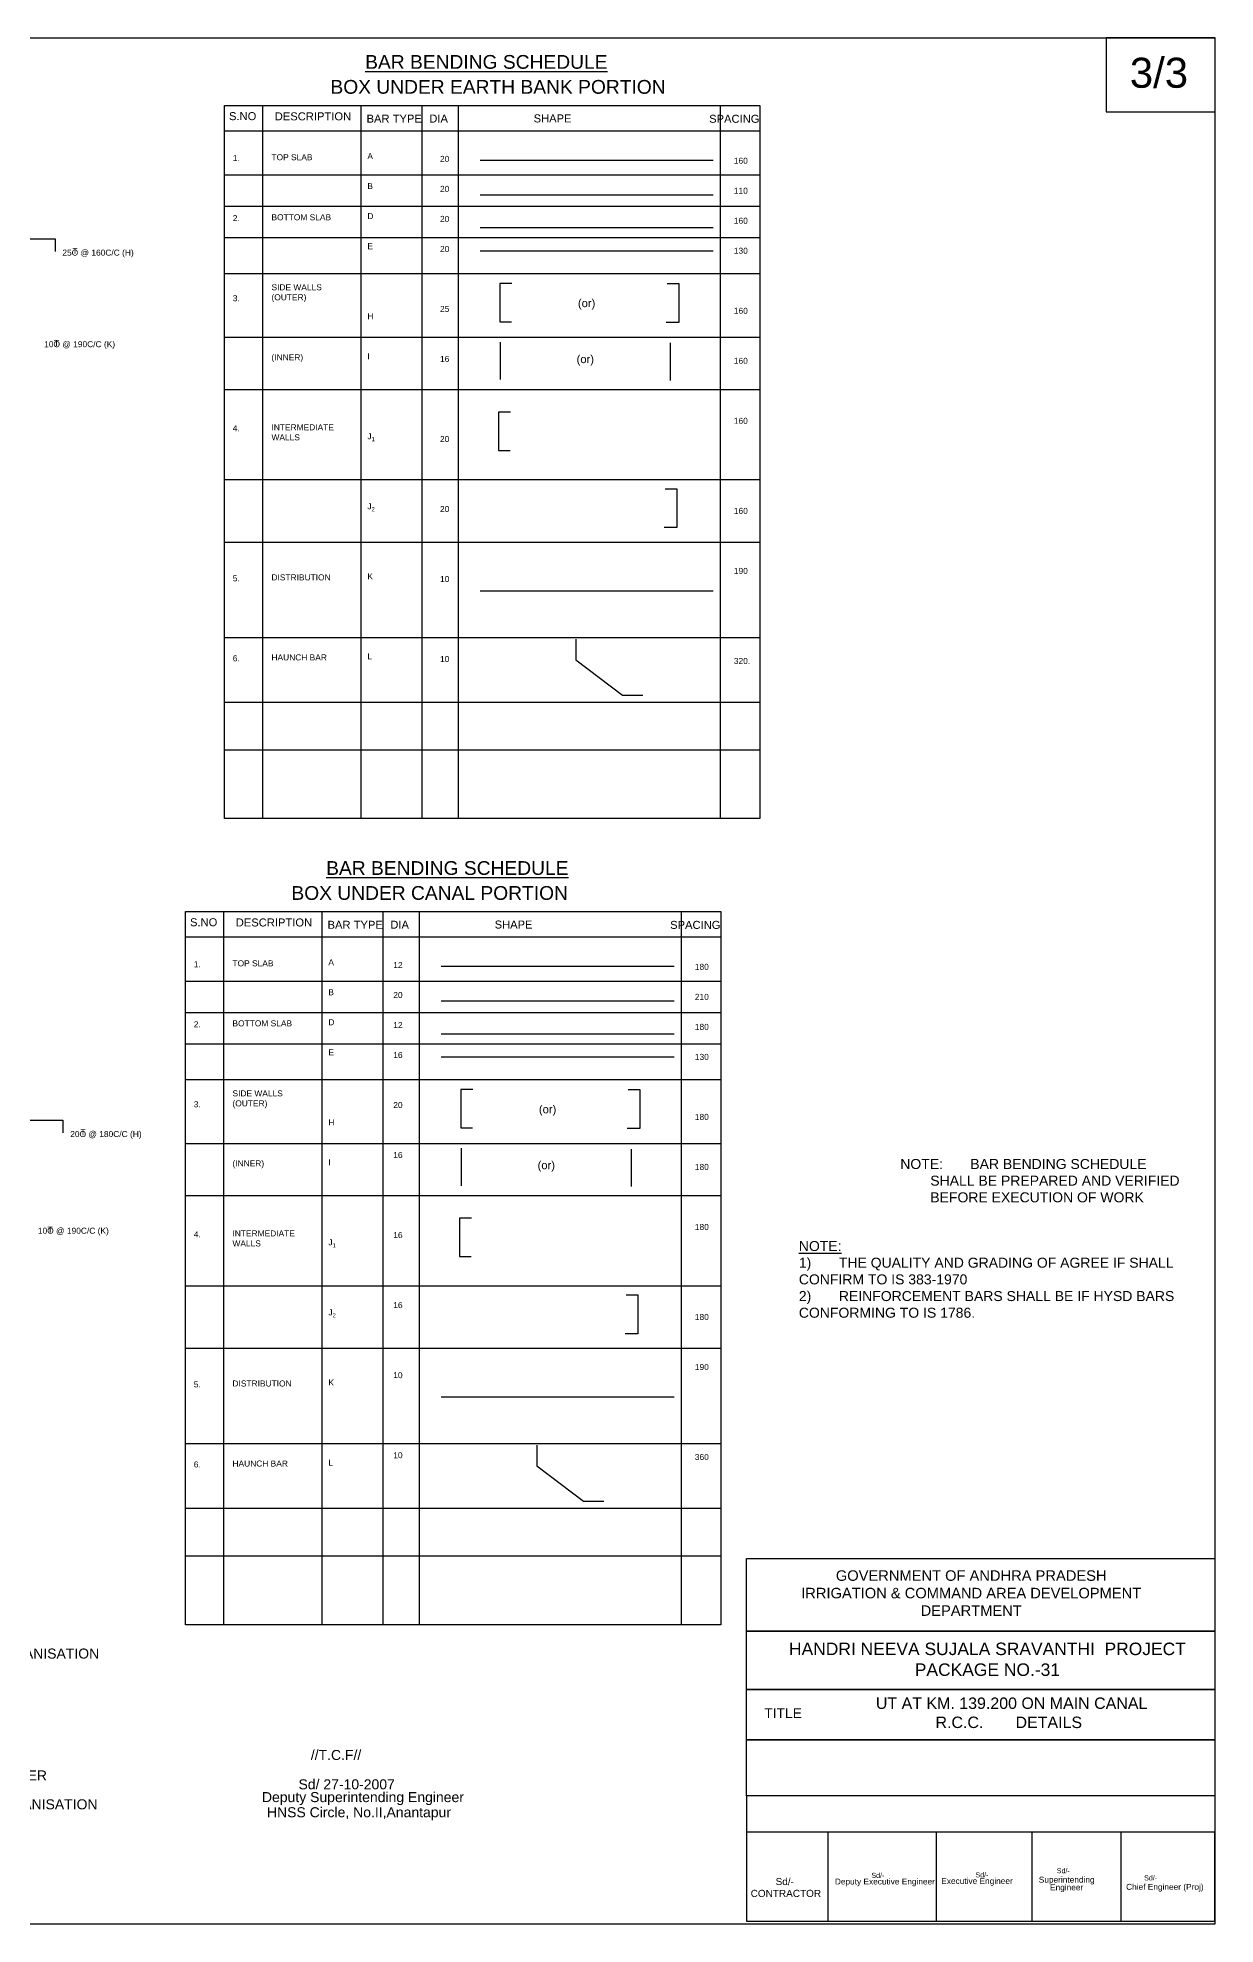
# Model space of a CAD drawing. Header units: metres. Extents: x 450 to 1448, y 458 to 586.
# Drawn here: x 1388.8 to 1447.7, y 458.1 to 552.4 of the extents above; entities that cross this region are included whole.
import ezdxf

# ---------------------------------------------------------------- set-up
doc = ezdxf.new("R2010")
doc.units = ezdxf.units.M
doc.header["$MEASUREMENT"] = 0
for name, color, linetype in [('DIMENSION', 7, 'Continuous'), ('DRAWING', 7, 'Continuous'), ('HATCH', 7, 'Continuous'), ('TEXT', 7, 'Continuous')]:
    doc.layers.add(name, color=color, linetype=linetype)
doc.styles.get("Standard").update_dxf_attribs({"font": 'arial.ttf'})
doc.dimstyles.get("Standard").update_dxf_attribs({"dimtxt": 0.5, "dimasz": 0.3, "dimexe": 0.18, "dimexo": 0.0625, "dimgap": 0.09, "dimtad": 0, "dimtih": 1, "dimtoh": 1, "dimdec": 4, "dimzin": 0, "dimdsep": 46, "dimtxsty": 'Standard', "dimcen": 0.09, "dimadec": 0, "dimazin": 0, "dimtfac": 1, "dimtdec": 4, "dimtofl": 0, "dimtmove": 0, "dimatfit": 3, "dimfxl": 1, "dimtolj": 1, "dimtzin": 0, "dimarcsym": 0})

msp = doc.modelspace()

# ---------------------------------------------------------------- linework, layer by layer
at = {"layer": 'DIMENSION', "ltscale": 0.1}
msp.add_lwpolyline([(1447.6721, 552.37838), (1442.21414, 552.37838), (1442.21414, 548.68281), (1447.6721, 548.68281)], close=True, dxfattribs=at)
at = {"layer": 'DRAWING', "ltscale": 0.1}
msp.add_lwpolyline([(1277.21883, 552.38184), (1447.64372, 552.38184), (1447.64372, 458.07318), (1277.21883, 458.07318)], close=True, dxfattribs=at)
at = {"layer": 'HATCH', "ltscale": 0.02}
msp.add_lwpolyline([(1424.24172, 464.48632), (1424.24172, 462.68322)], dxfattribs=at)
at = {"layer": 'TEXT', "ltscale": 0.1}
for points in [[(1398.14696, 548.99209), (1424.90197, 548.99209), (1424.90197, 513.34718), (1398.14696, 513.34718)], [(1396.19748, 508.69424), (1422.95249, 508.69424), (1422.95249, 473.04933), (1396.19748, 473.04933)]]:
    msp.add_lwpolyline(points, close=True, dxfattribs=at)
for points in [[(1400.05196, 548.99209), (1400.05196, 513.34718)], [(1404.96944, 548.99209), (1404.96944, 513.34718)], [(1408.01517, 548.99209), (1408.01517, 513.34718)], [(1409.83611, 548.99209), (1409.83611, 513.34718)], [(1422.92038, 548.99209), (1422.92038, 513.34718)], [(1398.14696, 547.72752), (1424.90197, 547.72752)], [(1410.92695, 546.26842), (1422.57535, 546.26842)], [(1398.14696, 545.52064), (1424.90197, 545.52064)], [(1410.92695, 544.53483), (1422.57535, 544.53483)], [(1398.14696, 543.9565), (1424.90197, 543.9565)], [(1398.14696, 542.39236), (1424.90197, 542.39236)], [(1410.92695, 542.88968), (1422.57535, 542.88968)], [(1410.92695, 541.72644), (1422.57535, 541.72644)], [(1398.14696, 540.60011), (1424.90197, 540.60011)], [(1412.50741, 540.09403), (1411.91535, 540.09403), (1411.91535, 538.18179), (1412.49681, 538.18179)], [(1420.27141, 540.09522), (1420.85705, 540.09522), (1420.85705, 538.15336), (1420.23147, 538.15336)], [(1398.14696, 537.40667), (1424.90197, 537.40667)], [(1411.93605, 537.16718), (1411.93605, 535.29272)], [(1420.42844, 537.12323), (1420.42844, 535.24968)], [(1398.14696, 534.79979), (1424.90197, 534.79979)], [(1412.44588, 533.66542), (1411.85382, 533.66542), (1411.85382, 531.75318), (1412.43528, 531.75318)], [(1398.14696, 530.29286), (1424.90197, 530.29286)], [(1420.17002, 529.83601), (1420.75566, 529.83601), (1420.75566, 527.89415), (1420.13008, 527.89415)], [(1398.14696, 527.16458), (1424.90197, 527.16458)], [(1410.92695, 524.73922), (1422.57535, 524.73922)], [(1398.14696, 522.407), (1424.90197, 522.407)], [(1415.71471, 522.31709), (1415.71471, 521.28595), (1418.04325, 519.52214), (1419.06156, 519.52214)], [(1398.14696, 519.16962), (1424.90197, 519.16962)], [(1398.14696, 516.79083), (1424.90197, 516.79083)], [(1398.10248, 508.69424), (1398.10248, 473.04933)], [(1403.01996, 508.69424), (1403.01996, 473.04933)], [(1406.06568, 508.69424), (1406.06568, 473.04933)], [(1407.88662, 508.69424), (1407.88662, 473.04933)], [(1420.9709, 508.69424), (1420.9709, 473.04933)], [(1396.19748, 507.42967), (1422.95249, 507.42967)], [(1408.97747, 505.97057), (1420.62586, 505.97057)], [(1396.19748, 505.22278), (1422.95249, 505.22278)], [(1396.19748, 503.65864), (1422.95249, 503.65864)], [(1408.97747, 504.23697), (1420.62586, 504.23697)], [(1396.19748, 502.0945), (1422.95249, 502.0945)], [(1408.97747, 502.59182), (1420.62586, 502.59182)], [(1408.97747, 501.42858), (1420.62586, 501.42858)], [(1396.19748, 500.30226), (1422.95249, 500.30226)], [(1410.55792, 499.79618), (1409.96587, 499.79618), (1409.96587, 497.88394), (1410.54733, 497.88394)], [(1418.32192, 499.79736), (1418.90757, 499.79736), (1418.90757, 497.8555), (1418.28199, 497.8555)], [(1396.19748, 497.10881), (1422.95249, 497.10881)], [(1409.98657, 496.86932), (1409.98657, 494.99487)], [(1418.47896, 496.82537), (1418.47896, 494.95182)], [(1396.19748, 494.50194), (1422.95249, 494.50194)], [(1410.49639, 493.36757), (1409.90434, 493.36757), (1409.90434, 491.45533), (1410.4858, 491.45533)], [(1396.19748, 489.99501), (1422.95249, 489.99501)], [(1418.22054, 489.53816), (1418.80618, 489.53816), (1418.80618, 487.59629), (1418.1806, 487.59629)], [(1396.19748, 486.86673), (1422.95249, 486.86673)], [(1408.97747, 484.44137), (1420.62586, 484.44137)], [(1396.19748, 482.10914), (1422.95249, 482.10914)], [(1413.76523, 482.01923), (1413.76523, 480.98809), (1416.09376, 479.22429), (1417.11208, 479.22429)], [(1396.19748, 478.87176), (1422.95249, 478.87176)], [(1396.19748, 476.49297), (1422.95249, 476.49297)]]:
    msp.add_lwpolyline(points, dxfattribs=at)
at = {"layer": 'TEXT', "ltscale": 0.02}
for points in [[(1424.24172, 476.36347), (1447.64372, 476.36347), (1447.64372, 472.73003), (1424.24172, 472.73003)], [(1424.24172, 472.73003), (1447.64372, 472.73003), (1447.64372, 469.81201), (1424.24172, 469.81201)], [(1424.24172, 469.81201), (1447.64372, 469.81201), (1447.64372, 467.29474), (1424.24172, 467.29474)], [(1424.24172, 467.29474), (1447.64372, 467.29474), (1447.64372, 464.48632), (1424.24172, 464.48632)], [(1424.24172, 458.22602), (1447.64372, 458.22602), (1447.64372, 462.68322), (1424.24172, 462.68322)]]:
    msp.add_lwpolyline(points, close=True, dxfattribs=at)
for points in [[(1428.30859, 462.68322), (1428.30859, 458.22602)], [(1433.71892, 462.68322), (1433.71892, 458.22602)], [(1438.50427, 462.68322), (1438.50427, 458.22602)], [(1442.95779, 462.68322), (1442.95779, 458.22602)]]:
    msp.add_lwpolyline(points, dxfattribs=at)

# ---------------------------------------------------------------- texts
at = {"layer": 'DIMENSION', "attachment_point": 1}
for s, insert, char_height, width in [('\\A1;1.\\P\\P\\P\\P\\P\\P2.\\P\\P\\P\\P\\P\\P\\P\\P3.\\P\\P\\P\\P\\P\\P\\P\\P\\P\\P\\P\\P\\P4.\\P\\P\\P\\P\\P\\P\\P\\P\\P\\P\\P\\P\\P\\P\\P5.\\P\\P\\P\\P\\P\\P\\P\\P6.', (1398.56688, 546.51342), 0.3, 3.8986268), ('\\A1;TOP SLAB\\P\\P\\P\\P\\P\\PBOTTOM SLAB\\P\\P\\P\\P\\P\\P\\PSIDE WALLS\\P(OUTER)\\P\\P\\P\\P\\P \\P(INNER)\\P\\P\\P\\P\\P\\P\\PINTERMEDIATE WALLS\\P\\P\\P\\P\\P\\P\\P\\P\\P\\P\\P\\P\\P\\PDISTRIBUTION\\P\\P\\P\\P\\P\\P\\P\\PHAUNCH BAR', (1400.5003, 546.55897), 0.3, 3.8986268), ('\\A1;A\\P\\P\\PB\\P\\P\\PD\\P\\P\\PE\\P\\P\\P\\P\\P\\P\\PH\\P\\P\\P\\PI\\P\\P\\P\\P\\P\\P\\P\\PJ{\\H0.7x;\\S^ 1;}\\P\\P\\P\\P\\P\\P\\PJ{\\H0.7x;\\S^ 2;}\\P\\P\\P\\P\\P\\P\\PK\\P\\P\\P\\P\\P\\P\\P\\PL', (1405.29325, 546.61299), 0.3, 3.8986268), ('\\A1;20\\P\\P\\P20\\P\\P\\P20\\P\\P\\P20\\P\\P\\P\\P\\P\\P25\\P\\P\\P\\P\\P16\\P\\P\\P\\P\\P\\P\\P\\P20\\P\\P\\P\\P\\P\\P\\P20\\P\\P\\P\\P\\P\\P\\P10\\P\\P\\P\\P\\P\\P\\P\\P10', (1408.92341, 546.47612), 0.3, 3.8986268), ('\\A1;160\\P\\P\\P110\\P\\P\\P160\\P\\P\\P130\\P\\P\\P\\P\\P\\P160\\P\\P\\P\\P\\P160\\P\\P\\P\\P\\P\\P160\\P\\P\\P\\P\\P\\P\\P\\P\\P160\\P\\P\\P\\P\\P\\P190\\P\\P\\P\\P\\P\\P\\P\\P\\P320.', (1423.61018, 546.38318), 0.3, 3.8986268), ('\\A1;25O @ 160C/C (H)', (1390.04742, 541.79051), 0.3, 3.8986268), ('T', (1390.55641, 541.87661), 0.3, 0.2496794), ('\\A1;10O @ 190C/C (K)', (1389.1394, 537.21241), 0.3, 3.8986268), ('T', (1389.62703, 537.26696), 0.3, 0.2496794), ('\\A1; ', (1432.29057, 512.7626), 0.3, 3.8986268), ('\\A1;1.\\P\\P\\P\\P\\P\\P2.\\P\\P\\P\\P\\P\\P\\P\\P3.\\P\\P\\P\\P\\P\\P\\P\\P\\P\\P\\P\\P\\P4.\\P\\P\\P\\P\\P\\P\\P\\P\\P\\P\\P\\P\\P\\P\\P5.\\P\\P\\P\\P\\P\\P\\P\\P6.', (1396.6174, 506.21556), 0.3, 3.8986268), ('\\A1;TOP SLAB\\P\\P\\P\\P\\P\\PBOTTOM SLAB\\P\\P\\P\\P\\P\\P\\PSIDE WALLS\\P(OUTER)\\P\\P\\P\\P\\P \\P(INNER)\\P\\P\\P\\P\\P\\P\\PINTERMEDIATE WALLS\\P\\P\\P\\P\\P\\P\\P\\P\\P\\P\\P\\P\\P\\PDISTRIBUTION\\P\\P\\P\\P\\P\\P\\P\\PHAUNCH BAR', (1398.55081, 506.26111), 0.3, 3.8986268), ('\\A1;A\\P\\P\\PB\\P\\P\\PD\\P\\P\\PE\\P\\P\\P\\P\\P\\P\\PH\\P\\P\\P\\PI\\P\\P\\P\\P\\P\\P\\P\\PJ{\\H0.7x;\\S^ 1;}\\P\\P\\P\\P\\P\\P\\PJ{\\H0.7x;\\S^ 2;}\\P\\P\\P\\P\\P\\P\\PK\\P\\P\\P\\P\\P\\P\\P\\PL', (1403.34377, 506.31513), 0.3, 3.8986268), ('\\A1;12\\P\\P\\P20\\P\\P\\P12\\P\\P\\P16\\P\\P\\P\\P\\P20\\P\\P\\P\\P\\P16\\P\\P\\P\\P\\P\\P\\P\\P16\\P\\P\\P\\P\\P\\P\\P16\\P\\P\\P\\P\\P\\P\\P10\\P\\P\\P\\P\\P\\P\\P\\P10', (1406.58801, 506.17826), 0.3, 3.8986268), ('\\A1;180\\P\\P\\P210\\P\\P\\P180\\P\\P\\P130\\P\\P\\P\\P\\P\\P180\\P\\P\\P\\P\\P180\\P\\P\\P\\P\\P\\P180\\P\\P\\P\\P\\P\\P\\P\\P\\P180\\P\\P\\P\\P\\P190\\P\\P\\P\\P\\P\\P\\P\\P\\P360', (1421.66069, 506.08532), 0.3, 3.8986268), ('\\A1;20O @ 180C/C (H)', (1390.44234, 497.72575), 0.3, 3.8986268), ('T', (1390.95134, 497.81186), 0.3, 0.2496794), ('\\A1;\\pi-1.5,l2,t4;NOTE:^IBAR BENDING SCHEDULE   \\P\\pi0,t2;SHALL BE PREPARED AND VERIFIED \\PBEFORE EXECUTION OF WORK', (1431.42915, 496.33017), 0.5, 15.2618498), ('\\A1;10O @ 190C/C (K)', (1388.82489, 492.89338), 0.3, 3.8986268), ('T', (1389.31251, 492.94793), 0.3, 0.2496794), ('\\A1;{\\LNOTE: \\P\\pi-1.5,l2,t2;}1)^ITHE QUALITY AND GRADING OF AGREE IF SHALL CONFIRM TO IS 383-1970\\P2)^IREINFORCEMENT BARS SHALL BE IF HYSD BARS CONFORMING TO IS 1786.', (1426.85953, 492.22815), 0.5, 18.9067752)]:
    msp.add_mtext(s, dxfattribs=dict(at, insert=insert, char_height=char_height, width=width))
at = {"layer": 'TEXT'}
for s, height, p in [('%%UBAR BENDING SCHEDULE', 0.6875, (1405.18265, 550.83001)), (' BOX UNDER EARTH BANK PORTION', 0.6875, (1403.18008, 549.58202)), ('S.NO', 0.4, (1398.37742, 548.26209)), ('DESCRIPTION', 0.4, (1400.66411, 548.25152)), ('BAR TYPE', 0.4, (1405.25218, 548.13568)), ('DIA', 0.4, (1408.38988, 548.1414)), ('SHAPE', 0.4, (1413.60304, 548.14857)), ('SPACING', 0.4, (1422.3759, 548.13004)), ('(or)', 0.4, (1415.81639, 538.91336)), ('(or)', 0.4, (1415.75067, 536.116)), ('%%UBAR BENDING SCHEDULE', 0.6875, (1403.23317, 510.53216)), (' BOX UNDER CANAL PORTION', 0.6875, (1401.2306, 509.28416)), ('S.NO', 0.4, (1396.42794, 507.96423)), ('DESCRIPTION', 0.4, (1398.71463, 507.95366)), ('BAR TYPE', 0.4, (1403.3027, 507.83783)), ('DIA', 0.4, (1406.44039, 507.84354)), ('SHAPE', 0.4, (1411.65356, 507.85071)), ('SPACING', 0.4, (1420.42641, 507.83219)), ('(or)', 0.4, (1413.8669, 498.61551)), ('(or)', 0.4, (1413.80119, 495.81814)), ('CENTRAL DESIGNS ORGANISATION', 0.5, (1379.74293, 471.35613)), ('UT AT KM. 139.200 ON MAIN CANAL', 0.5713142, (1430.70962, 468.83879)), ('//T.C.F//', 0.5, (1402.46556, 466.28518)), ('EXECUTIVE ENGINEER', 0.5, (1381.47863, 465.26483)), ('Sd/ 27-10-2007', 0.5, (1401.85115, 464.81985)), ('CENTRAL DESIGNS ORGANISATION', 0.5, (1379.65988, 463.81993)), ('Deputy Superintending Engineer', 0.5, (1400.02436, 464.18021)), ('HNSS Circle, No.II,Anantapur', 0.5, (1400.2743, 463.42273)), ('Deputy Executive Engineer', 0.2967866, (1428.66045, 460.06232)), ('Sd/-', 0.253089, (1430.48405, 460.39074)), (' Executive Engineer', 0.2967866, (1433.86358, 460.08871)), ('Sd/-', 0.253089, (1435.68718, 460.41712)), ('Superintending ', 0.2967866, (1438.85235, 460.15458)), ('Sd/-', 0.253089, (1439.75221, 460.62374)), ('Sd/-', 0.253089, (1444.11766, 460.26481)), ('Chief Engineer (Proj)', 0.2967866, (1443.21781, 459.79566))]:
    msp.add_text(s, height=height, dxfattribs=at).set_placement(p)
for s, insert, char_height, width, attachment_point in [('3/3', (1443.40119, 551.38125), 1.5, 2.9060914, 1), ('HANDRI NEEVA SUJALA SRAVANTHI  PROJECT\\PPACKAGE NO.-31', (1436.2839, 472.1522), 0.6232518, 26.7107933, 2), ('\\pi-1.71394,l2.28526,t4.57051;R.C.C.^I{\\C7;DETAILS}', (1433.11859, 468.4537), 0.5713142, 10.2718977, 1), ('Engineer', (1439.4132, 460.0654), 0.296787, 1.7141551, 1)]:
    msp.add_mtext(s, dxfattribs=dict(at, insert=insert, char_height=char_height, width=width, attachment_point=attachment_point))
at = {"layer": 'TEXT', "color": 7}
for s, insert, char_height, width, attachment_point in [('GOVERNMENT OF ANDHRA PRADESH\\PIRRIGATION & COMMAND AREA DEVELOPMENT DEPARTMENT', (1435.47295, 474.62942), 0.5251208, 20.183408, 5), ('TITLE', (1425.13162, 468.87523), 0.494644, 4.020107, 1), ('         Sd/-\\PCONTRACTOR', (1424.45153, 459.91065), 0.3570822, 5.3162215, 4)]:
    msp.add_mtext(s, dxfattribs=dict(at, insert=insert, char_height=char_height, width=width, attachment_point=attachment_point))

# ---------------------------------------------------------------- leaders
at = {"layer": 'DRAWING', "ltscale": 0.1}
for points in [[(1386.94146, 542.33587), (1389.68464, 542.33587), (1389.68464, 541.7019)], [(1387.33638, 498.27111), (1390.07957, 498.27111), (1390.07957, 497.63715)]]:
    msp.add_leader(points, dimstyle='Standard', override={"dimgap": 0.09, "dimtad": 0}, dxfattribs=at)

doc.saveas('drawing.dxf')
